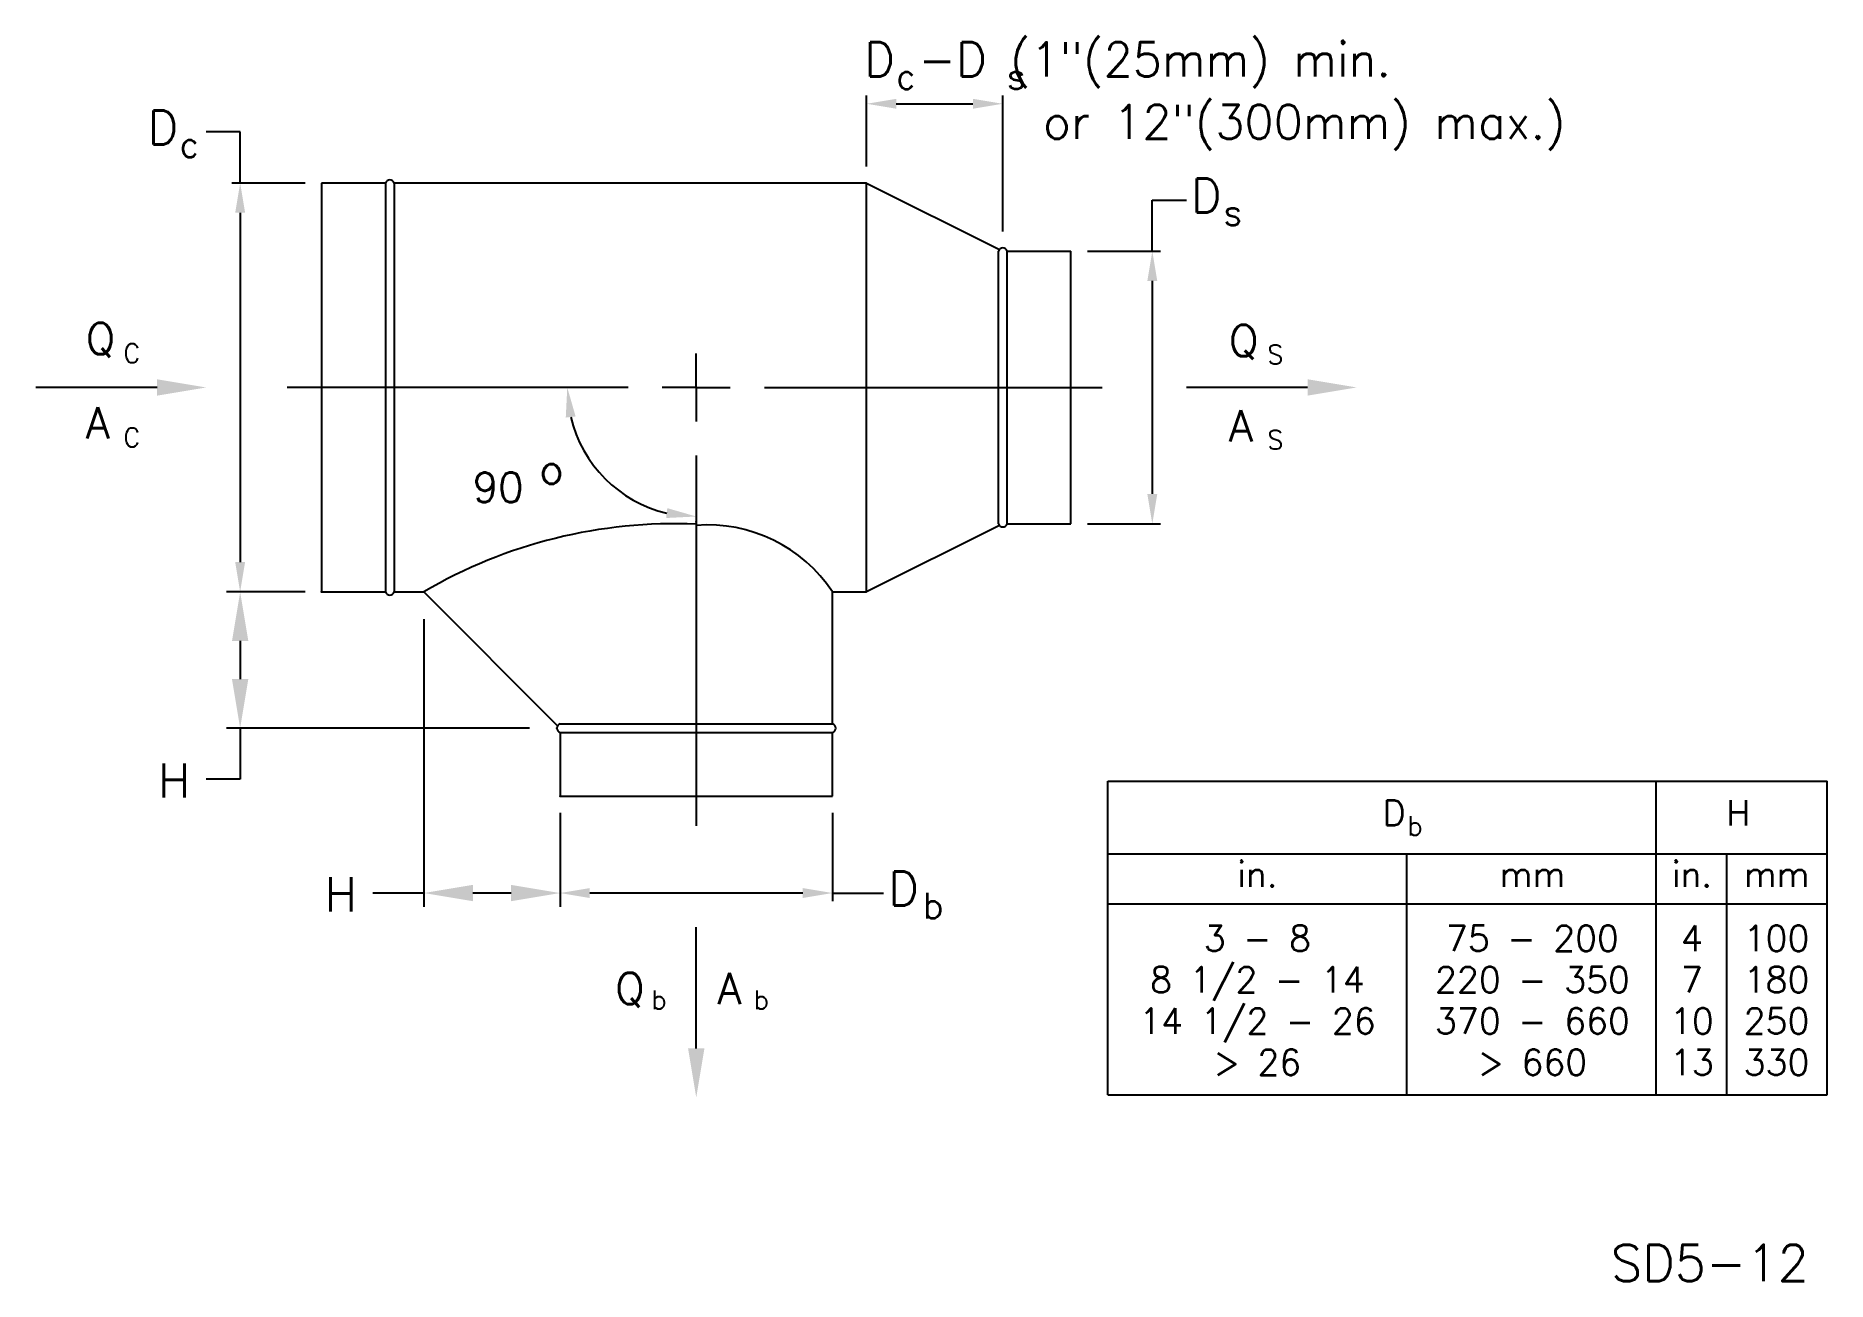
# Model space of a CAD drawing. Extents: x 0.5 to 11.3, y 0.6 to 8.1.
import ezdxf
from ezdxf.enums import TextEntityAlignment as Align

# ---------------------------------------------------------------- set-up
doc = ezdxf.new("R2010")
doc.units = 0
doc.header["$LTSCALE"] = 4
doc.header["$MEASUREMENT"] = 0
doc.layers.get('0').update_dxf_attribs({"linetype": 'CONTINUOUS'})
doc.layers.add('ALT', color=7, linetype='CONTINUOUS')
doc.layers.add('NUMBER', color=7, linetype='CONTINUOUS')
doc.styles.add('ROMANS', font='romans')
doc.dimstyles.get("Standard").update_dxf_attribs({"dimtxt": 0.18, "dimasz": 0.18, "dimexe": 0.18, "dimexo": 0.0625, "dimgap": 0.09, "dimtad": 0, "dimtih": 1, "dimtoh": 1, "dimdec": 4, "dimzin": 0, "dimdsep": 46, "dimtxsty": 'Standard', "dimcen": 0.09, "dimadec": 0, "dimazin": 0, "dimtfac": 1, "dimtdec": 4, "dimtofl": 0, "dimtmove": 0, "dimatfit": 3, "dimfxl": 0, "dimtolj": 1, "dimtzin": 0, "dimarcsym": 0})

# ---------------------------------------------------------------- blocks, each defined once
blk = doc.blocks.new('*D0')
at = {"color": 0, "linetype": 'ByBlock'}
for p, q in [((6.244, 6.058), (6.244, 6.488)), ((6.424, 6.438), (6.888, 6.438)), ((7.068, 5.665), (7.068, 6.488))]:
    blk.add_line(p, q, dxfattribs=at)
for points in [[(6.424, 6.408), (6.424, 6.468), (6.244, 6.438)], [(6.888, 6.408), (6.888, 6.468), (7.068, 6.438)]]:
    blk.add_solid(points, dxfattribs=at)

msp = doc.modelspace()

# ---------------------------------------------------------------- linework, layer by layer
for p, q in [((1.7325, 7.53994), (1.52631, 7.53994)), ((1.7325, 7.23065), (1.7325, 7.53994)), ((2.22592, 7.23065), (2.22592, 4.75641)), ((2.61252, 7.23065), (2.22592, 7.23065)), ((2.61252, 7.23065), (2.61252, 4.75641)), ((5.52492, 7.23065), (2.66407, 7.23065)), ((2.66407, 7.23065), (2.66407, 4.75641)), ((5.52492, 4.75641), (5.52492, 7.23065)), ((5.52492, 7.23065), (6.32943, 6.8284)), ((7.255, 6.81828), (7.255, 7.12756)), ((7.255, 7.12756), (7.46119, 7.12756)), ((6.3239, 5.16878), (6.3239, 6.81828)), ((6.37544, 6.81828), (6.76204, 6.81828)), ((6.37544, 5.16878), (6.37544, 6.81828)), ((6.76204, 5.16878), (6.76204, 6.81828)), ((4.49398, 5.99353), (4.49398, 6.19972)), ((1.2294, 5.99353), (0.49538, 5.99353)), ((4.08161, 5.99353), (2.01774, 5.99353)), ((4.49398, 5.99353), (4.2878, 5.99353)), ((4.49398, 5.99353), (4.49398, 5.78734)), ((4.49398, 5.99353), (4.70017, 5.99353)), ((4.90636, 5.99353), (6.95156, 5.99353)), ((8.19521, 5.99353), (7.46119, 5.99353)), ((4.49398, 5.58116), (4.49398, 3.34134)), ((6.32943, 5.15866), (5.52492, 4.75641)), ((6.37544, 5.16878), (6.76204, 5.16878)), ((2.22592, 4.75641), (2.61252, 4.75641)), ((2.66407, 4.75641), (2.84448, 4.75641)), ((2.84448, 4.75641), (3.65438, 3.94651)), ((5.31873, 4.75641), (5.52492, 4.75641)), ((5.31873, 3.95743), (5.31873, 4.75641)), ((3.66923, 3.95743), (5.31873, 3.95743)), ((3.66923, 3.90588), (3.66923, 3.51928)), ((3.66923, 3.90588), (5.31873, 3.90588)), ((5.31873, 3.51928), (5.31873, 3.90588)), ((3.66923, 3.51928), (5.31873, 3.51928)), ((5.31873, 2.93374), (5.62801, 2.93374)), ((4.49398, 1.99353), (4.49398, 2.72755))]:
    msp.add_line(p, q)
at = {"color": 0, "linetype": 'ByBlock'}
for p, q in [((2.12592, 7.23065), (1.6825, 7.23065)), ((1.7325, 7.05065), (1.7325, 4.93641)), ((6.86204, 6.81828), (7.305, 6.81828)), ((7.255, 6.63828), (7.255, 5.34878)), ((6.86204, 5.16878), (7.305, 5.16878)), ((5.31873, 3.41928), (5.31873, 2.88374)), ((5.13873, 2.93374), (3.84923, 2.93374))]:
    msp.add_line(p, q, dxfattribs=at)
at = {"linetype": 'ByBlock'}
for p, q in [((2.06097, 4.75641), (1.65003, 4.75641)), ((2.12592, 4.75641), (1.6825, 4.75641)), ((3.66923, 3.41928), (3.66923, 2.88374)), ((3.66923, 3.35433), (3.66923, 2.85127))]:
    msp.add_line(p, q, dxfattribs=at)
for centre, radius, start, end in [((2.6383, 7.22314), 0.02685, 16.260205, 163.739795), ((6.34967, 6.81076), 0.02685, 16.260205, 163.739795), ((4.36181, 2.16921), 2.99931, 87.474258, 120.390523), ((4.56271, 4.25391), 0.90779, 33.610307, 94.341717), ((6.34967, 5.1763), 0.02685, 196.260205, 343.739795), ((2.6383, 4.76392), 0.02685, 196.260205, 343.739795), ((3.67675, 3.93166), 0.02685, 106.260205, 253.739795), ((5.31122, 3.93166), 0.02685, 286.260205, 73.739795)]:
    msp.add_arc(centre, radius, start, end)
at = {"color": 0, "linetype": 'ByBlock'}
msp.add_arc((4.49398, 5.99353), 0.78097, 193.235021, 256.764979, dxfattribs=at)
msp.add_point((4.49398, 5.18117))
for points in [[(1.7625, 7.05065), (1.7025, 7.05065), (1.7325, 7.23065)], [(7.285, 6.63828), (7.225, 6.63828), (7.255, 6.81828)], [(3.76355, 5.81819), (3.70395, 5.81127), (3.71301, 5.99353)], [(7.285, 5.34878), (7.225, 5.34878), (7.255, 5.16878)], [(5.13873, 2.90374), (5.13873, 2.96374), (5.31873, 2.93374)]]:
    msp.add_solid(points, dxfattribs=at)
for points in [[(1.2294, 6.04301), (1.2294, 5.94404), (1.52631, 5.99353)], [(8.19521, 6.04301), (8.19521, 5.94404), (8.49212, 5.99353)], [(4.54347, 1.99353), (4.4445, 1.99353), (4.49398, 1.69662)]]:
    msp.add_solid(points)
at = {"linetype": 'ByBlock'}
for points in [[(4.31864, 5.2631), (4.31173, 5.2035), (4.49398, 5.21256)], [(1.7625, 4.93641), (1.7025, 4.93641), (1.7325, 4.75641)], [(3.84923, 2.90374), (3.84923, 2.96374), (3.66923, 2.93374)]]:
    msp.add_solid(points, dxfattribs=at)
at = {"layer": 'ALT', "linetype": 'ByBlock'}
for p, q in [((2.84448, 4.59146), (2.84448, 2.85127)), ((1.7325, 4.4595), (1.7325, 4.22857)), ((3.48495, 3.93166), (1.65003, 3.93166)), ((3.37232, 2.93374), (3.14139, 2.93374))]:
    msp.add_line(p, q, dxfattribs=at)
at = {"layer": 'ALT'}
for p, q in [((1.7325, 3.93166), (1.7325, 3.62237)), ((1.7325, 3.62237), (1.52631, 3.62237)), ((6.98559, 1.71276), (6.98559, 3.61057)), ((6.98559, 3.61057), (11.34102, 3.61057)), ((10.30491, 1.71276), (10.30491, 3.61057)), ((11.34102, 1.71276), (11.34102, 3.61057)), ((6.98559, 3.17049), (11.34102, 3.17049)), ((8.79579, 1.71276), (8.79579, 3.17049)), ((10.73287, 1.71276), (10.73287, 3.17049)), ((2.84448, 2.93374), (2.5352, 2.93374)), ((6.98559, 2.86795), (11.34102, 2.86795)), ((6.98559, 1.71276), (11.34102, 1.71276))]:
    msp.add_line(p, q, dxfattribs=at)
at = {"layer": 'ALT', "linetype": 'ByBlock'}
msp.add_point((2.84448, 2.93374), dxfattribs=at)
for points in [[(1.78199, 4.4595), (1.68302, 4.4595), (1.7325, 4.75641)], [(1.78199, 4.22857), (1.68302, 4.22857), (1.7325, 3.93166)], [(3.14139, 2.88426), (3.14139, 2.98323), (2.84448, 2.93374)], [(3.37232, 2.88426), (3.37232, 2.98323), (3.66923, 2.93374)]]:
    msp.add_solid(points, dxfattribs=at)
at = {"layer": 'NUMBER', "linetype": 'ByBlock'}
for p in [(2.22592, 4.75641), (2.84448, 4.75641), (1.7325, 3.93166), (3.6499, 3.93166), (3.66923, 3.51928)]:
    msp.add_point(p, dxfattribs=at)

# ---------------------------------------------------------------- texts
at = {"style": 'ROMANS'}
for s, height, p in [('D', 0.20619, (1.17182, 7.46413)), ('D', 0.20619, (7.48905, 7.05175)), ('Q', 0.18975, (0.7972, 6.19452)), ('Q', 0.18975, (7.71846, 6.18197)), ('A', 0.18975, (0.7972, 5.68451)), ('A', 0.18975, (7.71846, 5.66591)), ('90', 0.18, (3.14034, 5.29981)), ('o', 0.18, (3.5442, 5.4094)), ('D', 0.20619, (5.65588, 2.85794)), ('Q', 0.18975, (4.00243, 2.26176)), ('A', 0.18975, (4.62156, 2.26176))]:
    msp.add_text(s, height=height, dxfattribs=at).set_placement(p)
for s, height, p in [('c', 0.15464, (1.42463, 7.46414)), ('s', 0.15464, (7.74186, 7.05177)), ('C', 0.11385, (1.07627, 6.20098)), ('S', 0.11385, (7.9998, 6.19237)), ('C', 0.11385, (1.07627, 5.69097)), ('S', 0.11385, (7.9998, 5.67631)), ('b', 0.15464, (5.92822, 2.85795)), ('b', 0.11385, (4.26836, 2.28791)), ('b', 0.11385, (4.88749, 2.28791))]:
    msp.add_text(s, height=height, dxfattribs=at).set_placement(p, align=Align.MIDDLE)
at = {"layer": 'ALT', "style": 'ROMANS'}
for s, p in [('D -D (1"(25mm) min.', (5.51064, 7.87606)), ('or 12"(300mm) max.)', (6.59391, 7.4975))]:
    msp.add_text(s, height=0.2061874, dxfattribs=at).set_placement(p)
for s, height, p in [('c', 0.15464, (5.76345, 7.87607)), ('s', 0.15464, (6.43036, 7.87607)), ('b', 0.11598, (8.84537, 3.34033))]:
    msp.add_text(s, height=height, dxfattribs=at).set_placement(p, align=Align.MIDDLE)
for p in [(1.43034, 3.51135), (2.43923, 2.82271)]:
    msp.add_text('H', height=0.20619, dxfattribs=at).set_placement(p, align=Align.RIGHT)
for s, height, p in [('D', 0.15464, (8.71899, 3.34168)), ('H', 0.15464, (10.80248, 3.34168)), ('in.', 0.154641, (7.89139, 2.97041)), ('mm', 0.154641, (9.55667, 2.97041)), ('in.', 0.154641, (10.52209, 2.97041)), ('mm', 0.154641, (11.03451, 2.97041)), ('3 - 8', 0.154641, (7.89139, 2.58252)), ('75 - 200', 0.154641, (9.55667, 2.58252)), ('4', 0.15464, (10.52209, 2.58252)), ('100', 0.154641, (11.03451, 2.58252)), ('8 1/2 - 14', 0.154641, (7.89139, 2.33215)), ('220 - 350', 0.154641, (9.55667, 2.33215)), ('7', 0.15464, (10.52209, 2.33215)), ('180', 0.154641, (11.03451, 2.33215)), ('14 1/2 - 26', 0.1546406, (7.89139, 2.08178)), ('370 - 660', 0.154641, (9.55667, 2.08178)), ('10', 0.154641, (10.52209, 2.08178)), ('250', 0.154641, (11.03451, 2.08178)), ('> 26', 0.154641, (7.89139, 1.8314)), ('> 660', 0.154641, (9.55667, 1.8314)), ('13', 0.154641, (10.52209, 1.8314)), ('330', 0.154641, (11.03451, 1.8314))]:
    msp.add_text(s, height=height, dxfattribs=at).set_placement(p, align=Align.CENTER)
at = {"layer": 'NUMBER', "style": 'ROMANS'}
msp.add_text('SD5-12', height=0.22, dxfattribs=at).set_placement((10.03214, 0.5849))

# ---------------------------------------------------------------- dimensions: what is measured, and where the dimension line sits
at = {"layer": 'ALT'}
dim = msp.add_linear_dim(base=(6.34967, 7.71059), p1=(5.52492, 7.23065), p2=(6.34967, 6.83761), text='  ', dimstyle='Standard', dxfattribs=at)
dim.commit()
dim.dimension.update_dxf_attribs({"geometry": '*D0', "text_midpoint": (5.9373, 7.89059), "insert": (-0.71878, 1.27241)})

doc.saveas('drawing.dxf')
